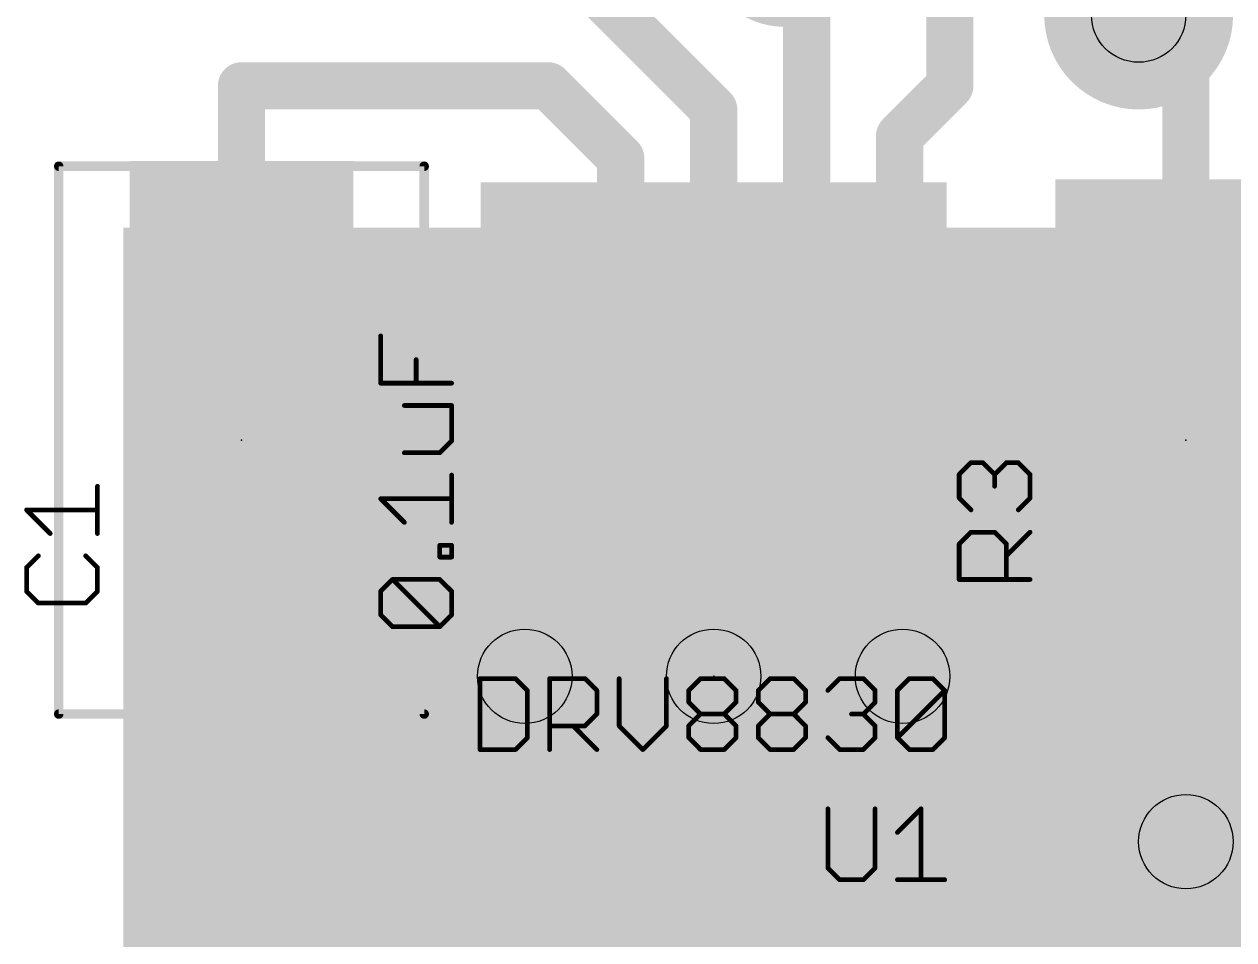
# Model space of a CAD drawing. Extents: x -98 to 26, y -2 to 26.
# Drawn here: x 12.8 to 19.31, y 10.01 to 14.94 of the extents above; entities that cross this region are included whole.
import ezdxf

# ---------------------------------------------------------------- set-up
doc = ezdxf.new("R2010")
doc.units = 0
for name, color, linetype in [('1', 12, 'CONTINUOUS'), ('16', 132, 'CONTINUOUS'), ('18', 110, 'CONTINUOUS'), ('21', 53, 'CONTINUOUS'), ('23', 53, 'CONTINUOUS'), ('25', 253, 'CONTINUOUS'), ('27', 253, 'CONTINUOUS'), ('29', 253, 'CONTINUOUS'), ('30', 253, 'CONTINUOUS'), ('31', 253, 'CONTINUOUS'), ('39', 12, 'CONTINUOUS'), ('44', 253, 'CONTINUOUS'), ('51', 53, 'CONTINUOUS')]:
    doc.layers.add(name, color=color, linetype=linetype)

# ---------------------------------------------------------------- blocks, each defined once
blk = doc.blocks.new('RECT')
blk.add_solid([(-0.5, -0.5), (0.5, -0.5), (-0.5, 0.5), (0.5, 0.5)])
blk = doc.blocks.new('ROUNDV')
at = {"const_width": 0.5}
blk.add_lwpolyline([(0, -0.25, 1), (0, 0.25, 1), (0, -0.25)], format="xyb", dxfattribs=at)

msp = doc.modelspace()

# ---------------------------------------------------------------- linework, layer by layer
at = {"layer": '1', "const_width": 0.254}
for points in [[(17.78, 14.605), (17.78, 17.78)], [(16.51, 14.478), (15.24, 15.748)], [(17.01, 13.5395), (17.01, 15.232)], [(19.05, 14.732), (18.796, 14.986)], [(19.05, 13.6), (19.05, 14.732)], [(15.621, 14.605), (13.97, 14.605)], [(13.97, 14.605), (13.97, 13.55)], [(16.01, 14.216), (15.621, 14.605)], [(17.51, 14.335), (17.78, 14.605)], [(16.51, 13.5395), (16.51, 14.478)], [(17.51, 13.5395), (17.51, 14.335)], [(16.01, 13.5395), (16.01, 14.216)], [(15.51, 13.5395), (15.51, 12.286)], [(15.51, 12.286), (15.074, 11.85)], [(13.97, 11.85), (15.074, 11.85)], [(15.074, 11.85), (15.494, 11.43)], [(19.05, 11.8), (19.05, 10.541)]]:
    msp.add_lwpolyline(points, dxfattribs=at)
at = {"layer": '1', "const_width": 0.127}
for points in [[(18.8409, 15.0309, 1), (18.7511, 14.9411)], [(19.1135, 14.732, 1), (18.9865, 14.732)], [(19.0051, 14.6871, 1), (19.0949, 14.7769)], [(13.97, 14.6685, 1), (13.97, 14.5415)], [(14.0335, 14.605, 1), (13.9065, 14.605)], [(15.6659, 14.6499, 1), (15.5761, 14.5601)], [(15.621, 14.5415, 1), (15.621, 14.6685)], [(17.8249, 14.5601, 1), (17.7351, 14.6499)], [(17.7165, 14.605, 1), (17.8435, 14.605)], [(16.5735, 14.478, 1), (16.4465, 14.478)], [(16.4651, 14.4331, 1), (16.5549, 14.5229)], [(17.5735, 14.335, 1), (17.4465, 14.335)], [(17.4651, 14.3799, 1), (17.5549, 14.2901)], [(16.0735, 14.216, 1), (15.9465, 14.216)], [(15.9651, 14.1711, 1), (16.0549, 14.2609)], [(15.5735, 13.5395, 1), (15.4465, 13.5395)], [(13.9065, 13.55, 1), (14.0335, 13.55)], [(15.9465, 13.5395, 1), (16.0735, 13.5395)], [(16.4465, 13.5395, 1), (16.5735, 13.5395)], [(16.9465, 13.5395, 1), (17.0735, 13.5395)], [(17.4465, 13.5395, 1), (17.5735, 13.5395)], [(18.9865, 13.6, 1), (19.1135, 13.6)], [(15.5549, 12.2411, 1), (15.4651, 12.3309)], [(15.4465, 12.286, 1), (15.5735, 12.286)], [(13.97, 11.9135, 1), (13.97, 11.7865)], [(15.1189, 11.8949, 1), (15.0291, 11.8051)], [(15.074, 11.7865, 1), (15.074, 11.9135)], [(15.0291, 11.8949, 1), (15.1189, 11.8051)], [(19.1135, 11.8, 1), (18.9865, 11.8)], [(15.4491, 11.3851, 1), (15.5389, 11.4749)], [(18.9865, 10.541, 1), (19.1135, 10.541)]]:
    msp.add_lwpolyline(points, format="xyb", dxfattribs=at)
at = {"layer": '16', "const_width": 0.254}
msp.add_lwpolyline([(18.415, 15.367), (18.796, 14.986)], dxfattribs=at)
at = {"layer": '16', "const_width": 0.127}
msp.add_lwpolyline([(18.7511, 14.9411, 1), (18.8409, 15.0309)], format="xyb", dxfattribs=at)
at = {"layer": '21'}
for points, const_width in [([(18.0594, 13.3545, 1), (18.0594, 13.4679, 1), (18.0594, 13.3545)], 0.127), ([(18.4881, 13, 1), (18.4119, 13)], 0.0762), ([(13.9395, 12.8397, 1), (13.9395, 12.5603)], 0.2794), ([(14.0005, 12.5603, 1), (14.0005, 12.8397)], 0.2794), ([(14.891, 12.93, 1), (14.8275, 12.93)], 0.0635), ([(18.1926, 12.93, 1), (18.1291, 12.93)], 0.0635), ([(18.4119, 12.4, 1), (18.4881, 12.4)], 0.0762)]:
    msp.add_lwpolyline(points, format="xyb", dxfattribs=dict(at, const_width=const_width))
for points, const_width in [([(18.45, 12.4), (18.45, 13)], 0.1524), ([(13.9395, 12.7), (14.0005, 12.7)], 0.5588), ([(14.8592, 9.93), (14.8592, 12.93)], 0.127), ([(18.1608, 9.93), (18.1608, 12.93)], 0.127)]:
    msp.add_lwpolyline(points, dxfattribs=dict(at, const_width=const_width))
at = {"layer": '23'}
for p in [(13.97, 12.7), (19.05, 12.7), (16.51, 11.43)]:
    msp.add_point(p, dxfattribs=at)
at = {"layer": '25', "const_width": 0.0254}
for points in [[(17.8305, 12.5156), (17.894, 12.5791)], [(17.894, 12.5791), (17.9576, 12.5791)], [(17.9576, 12.5791), (18.0211, 12.5156)], [(18.0211, 12.5156), (18.0847, 12.5791)], [(18.0847, 12.5791), (18.1482, 12.5791)], [(18.1482, 12.5791), (18.2118, 12.5156)], [(17.8305, 12.3885), (17.8305, 12.5156)], [(18.0211, 12.5156), (18.0211, 12.452)], [(18.2118, 12.5156), (18.2118, 12.3885)], [(13.1953, 12.1979), (13.1953, 12.4521)], [(17.894, 12.3249), (17.8305, 12.3885)], [(18.2118, 12.3885), (18.1482, 12.3249)], [(12.9411, 12.1979), (12.814, 12.325)], [(12.814, 12.325), (13.1953, 12.325)], [(17.8305, 12.1414), (17.894, 12.2049)], [(17.894, 12.2049), (18.0211, 12.2049)], [(18.0211, 12.2049), (18.0847, 12.1414)], [(18.0847, 12.0778), (18.2118, 12.2049)], [(17.8305, 11.9507), (17.8305, 12.1414)], [(18.0847, 12.1414), (18.0847, 11.9507)], [(12.8775, 12.0779), (12.814, 12.0144)], [(13.1953, 12.0144), (13.1317, 12.0779)], [(12.814, 12.0144), (12.814, 11.8873)], [(13.1953, 11.8873), (13.1953, 12.0144)], [(18.2118, 11.9507), (17.8305, 11.9507)], [(12.814, 11.8873), (12.8775, 11.8237)], [(13.1317, 11.8237), (13.1953, 11.8873)], [(12.8775, 11.8237), (13.1317, 11.8237)], [(17.1243, 10.7176), (17.1243, 10.3999)], [(17.3785, 10.3999), (17.3785, 10.7176)], [(17.4985, 10.5905), (17.6256, 10.7176)], [(17.6256, 10.7176), (17.6256, 10.3363)], [(17.1243, 10.3999), (17.1878, 10.3363)], [(17.3149, 10.3363), (17.3785, 10.3999)], [(17.1878, 10.3363), (17.3149, 10.3363)], [(17.4985, 10.3363), (17.7527, 10.3363)]]:
    msp.add_lwpolyline(points, dxfattribs=at)
at = {"layer": '25', "const_width": 0.0127}
for points in [[(17.894, 12.5855, 1), (17.894, 12.5728)], [(17.8985, 12.5746, 1), (17.8895, 12.5836)], [(17.9621, 12.5836, 1), (17.9531, 12.5746)], [(17.9576, 12.5728, 1), (17.9576, 12.5855)], [(18.0847, 12.5855, 1), (18.0847, 12.5728)], [(18.0892, 12.5746, 1), (18.0802, 12.5836)], [(18.1527, 12.5836, 1), (18.1438, 12.5746)], [(18.1482, 12.5728, 1), (18.1482, 12.5855)], [(17.8368, 12.5156, 1), (17.8241, 12.5156)], [(17.826, 12.5201, 1), (17.835, 12.5111)], [(18.0275, 12.5156, 1), (18.0148, 12.5156)], [(18.0166, 12.5201, 1), (18.0256, 12.5111)], [(18.0166, 12.5111, 1), (18.0256, 12.5201)], [(18.2182, 12.5156, 1), (18.2054, 12.5156)], [(18.2073, 12.5111, 1), (18.2163, 12.5201)], [(13.2017, 12.4521, 1), (13.189, 12.4521)], [(18.0148, 12.452, 1), (18.0275, 12.452)], [(17.835, 12.3929, 1), (17.826, 12.384)], [(17.8241, 12.3885, 1), (17.8368, 12.3885)], [(18.2054, 12.3885, 1), (18.2182, 12.3885)], [(18.2163, 12.384, 1), (18.2073, 12.3929)], [(12.814, 12.3314, 1), (12.814, 12.3187)], [(12.8185, 12.3295, 1), (12.8095, 12.3205)], [(13.1953, 12.3187, 1), (13.1953, 12.3314)], [(17.8895, 12.3204, 1), (17.8985, 12.3294)], [(18.1438, 12.3294, 1), (18.1527, 12.3204)], [(12.9366, 12.1934, 1), (12.9456, 12.2024)], [(13.189, 12.1979, 1), (13.2017, 12.1979)], [(17.894, 12.2113, 1), (17.894, 12.1986)], [(17.8985, 12.2004, 1), (17.8895, 12.2094)], [(18.0256, 12.2094, 1), (18.0166, 12.2004)], [(18.0211, 12.1986, 1), (18.0211, 12.2113)], [(18.2163, 12.2004, 1), (18.2073, 12.2094)], [(17.8368, 12.1414, 1), (17.8241, 12.1414)], [(17.826, 12.1459, 1), (17.835, 12.1369)], [(18.091, 12.1414, 1), (18.0783, 12.1414)], [(18.0802, 12.1369, 1), (18.0892, 12.1459)], [(12.882, 12.0734, 1), (12.873, 12.0824)], [(13.1362, 12.0824, 1), (13.1273, 12.0734)], [(18.0802, 12.0823, 1), (18.0892, 12.0733)], [(12.8203, 12.0144, 1), (12.8076, 12.0144)], [(12.8095, 12.0189, 1), (12.8185, 12.0099)], [(13.2017, 12.0144, 1), (13.189, 12.0144)], [(13.1908, 12.0099, 1), (13.1998, 12.0189)], [(17.8305, 11.9571, 1), (17.8305, 11.9444)], [(17.8241, 11.9507, 1), (17.8368, 11.9507)], [(18.0783, 11.9507, 1), (18.091, 11.9507)], [(18.2118, 11.9444, 1), (18.2118, 11.9571)], [(12.8185, 11.8917, 1), (12.8095, 11.8828)], [(12.8076, 11.8873, 1), (12.8203, 11.8873)], [(13.189, 11.8873, 1), (13.2017, 11.8873)], [(13.1998, 11.8828, 1), (13.1908, 11.8917)], [(12.8775, 11.83, 1), (12.8775, 11.8174)], [(12.873, 11.8192, 1), (12.882, 11.8282)], [(13.1273, 11.8282, 1), (13.1362, 11.8192)], [(13.1317, 11.8174, 1), (13.1317, 11.83)], [(17.1306, 10.7176, 1), (17.1179, 10.7176)], [(17.3849, 10.7176, 1), (17.3722, 10.7176)], [(17.6319, 10.7176, 1), (17.6192, 10.7176)], [(17.6301, 10.7131, 1), (17.6211, 10.7221)], [(17.494, 10.595, 1), (17.503, 10.586)], [(17.1288, 10.4043, 1), (17.1198, 10.3954)], [(17.383, 10.3954, 1), (17.374, 10.4043)], [(17.1179, 10.3999, 1), (17.1306, 10.3999)], [(17.1878, 10.3427, 1), (17.1878, 10.33)], [(17.1833, 10.3318, 1), (17.1923, 10.3408)], [(17.3105, 10.3408, 1), (17.3194, 10.3318)], [(17.3149, 10.33, 1), (17.3149, 10.3427)], [(17.3722, 10.3999, 1), (17.3849, 10.3999)], [(17.4985, 10.3427, 1), (17.4985, 10.33)], [(17.7527, 10.33, 1), (17.7527, 10.3427)], [(17.6192, 10.3363, 1), (17.6319, 10.3363)]]:
    msp.add_lwpolyline(points, format="xyb", dxfattribs=at)
at = {"layer": '27', "const_width": 0.0127}
for points in [[(14.7253, 13.2606, 1), (14.7126, 13.2606)], [(14.916, 13.1335, 1), (14.9033, 13.1335)], [(14.719, 13.0128, 1), (14.719, 13.0001)], [(15.1003, 13.0001, 1), (15.1003, 13.0128)], [(14.7126, 13.0064, 1), (14.7253, 13.0064)], [(14.9033, 13.0064, 1), (14.916, 13.0064)], [(14.8461, 12.8928, 1), (14.8461, 12.8801)], [(15.1067, 12.8864, 1), (15.094, 12.8864)], [(15.1003, 12.8801, 1), (15.1003, 12.8928)], [(15.094, 12.6958, 1), (15.1067, 12.6958)], [(15.1048, 12.6913, 1), (15.0958, 12.7003)], [(14.8461, 12.6386, 1), (14.8461, 12.6259)], [(15.0323, 12.6367, 1), (15.0412, 12.6277)], [(15.0367, 12.6259, 1), (15.0367, 12.6386)], [(15.1067, 12.5122, 1), (15.094, 12.5122)], [(14.719, 12.3915, 1), (14.719, 12.3788)], [(14.7235, 12.3896, 1), (14.7145, 12.3806)], [(15.1003, 12.3788, 1), (15.1003, 12.3915)], [(14.8416, 12.2535, 1), (14.8506, 12.2625)], [(15.094, 12.258, 1), (15.1067, 12.258)], [(15.0367, 12.1408, 1), (15.0367, 12.1281)], [(15.0431, 12.1345, 1), (15.0304, 12.1345)], [(15.1067, 12.1345, 1), (15.094, 12.1345)], [(15.1003, 12.1281, 1), (15.1003, 12.1408)], [(15.0367, 12.0773, 1), (15.0367, 12.0646)], [(15.0304, 12.0709, 1), (15.0431, 12.0709)], [(15.094, 12.0709, 1), (15.1067, 12.0709)], [(15.1003, 12.0646, 1), (15.1003, 12.0773)], [(14.7825, 11.9573, 1), (14.7825, 11.9446)], [(14.787, 11.9554, 1), (14.778, 11.9464)], [(14.787, 11.9464, 1), (14.778, 11.9554)], [(15.0412, 11.9554, 1), (15.0323, 11.9464)], [(15.0367, 11.9446, 1), (15.0367, 11.9573)], [(14.7253, 11.8874, 1), (14.7126, 11.8874)], [(14.7145, 11.8919, 1), (14.7235, 11.8829)], [(15.1067, 11.8874, 1), (15.094, 11.8874)], [(15.0958, 11.8829, 1), (15.1048, 11.8919)], [(14.7126, 11.7603, 1), (14.7253, 11.7603)], [(14.7235, 11.7647, 1), (14.7145, 11.7558)], [(15.094, 11.7603, 1), (15.1067, 11.7603)], [(15.1048, 11.7558, 1), (15.0958, 11.7647)], [(14.7825, 11.703, 1), (14.7825, 11.6904)], [(14.778, 11.6922, 1), (14.787, 11.7012)], [(15.0323, 11.7012, 1), (15.0412, 11.6922)], [(15.0323, 11.6922, 1), (15.0412, 11.7012)], [(15.0367, 11.6904, 1), (15.0367, 11.703)], [(15.2532, 11.424, 1), (15.2532, 11.4113)], [(15.2596, 11.4176, 1), (15.2469, 11.4176)], [(15.4484, 11.4221, 1), (15.4394, 11.4131)], [(15.4439, 11.4113, 1), (15.4439, 11.424)], [(15.6338, 11.4176, 1), (15.6211, 11.4176)], [(15.6275, 11.424, 1), (15.6275, 11.4113)], [(15.8226, 11.4221, 1), (15.8136, 11.4131)], [(15.8181, 11.4113, 1), (15.8181, 11.424)], [(16.008, 11.4176, 1), (15.9953, 11.4176)], [(16.2622, 11.4176, 1), (16.2495, 11.4176)], [(16.4394, 11.424, 1), (16.4394, 11.4113)], [(16.4439, 11.4131, 1), (16.4349, 11.4221)], [(16.571, 11.4221, 1), (16.562, 11.4131)], [(16.5665, 11.4113, 1), (16.5665, 11.424)], [(16.8136, 11.424, 1), (16.8136, 11.4113)], [(16.8181, 11.4131, 1), (16.8091, 11.4221)], [(16.9452, 11.4221, 1), (16.9362, 11.4131)], [(16.9407, 11.4113, 1), (16.9407, 11.424)], [(17.1878, 11.424, 1), (17.1878, 11.4113)], [(17.1923, 11.4131, 1), (17.1833, 11.4221)], [(17.3194, 11.4221, 1), (17.3105, 11.4131)], [(17.3149, 11.4113, 1), (17.3149, 11.424)], [(17.562, 11.424, 1), (17.562, 11.4113)], [(17.5665, 11.4131, 1), (17.5575, 11.4221)], [(17.6936, 11.4221, 1), (17.6847, 11.4131)], [(17.6891, 11.4113, 1), (17.6891, 11.424)], [(15.5138, 11.3541, 1), (15.5011, 11.3541)], [(15.503, 11.3496, 1), (15.512, 11.3586)], [(15.888, 11.3541, 1), (15.8753, 11.3541)], [(15.8772, 11.3496, 1), (15.8862, 11.3586)], [(16.3822, 11.3541, 1), (16.3695, 11.3541)], [(16.3714, 11.3586, 1), (16.3804, 11.3496)], [(16.6364, 11.3541, 1), (16.6237, 11.3541)], [(16.6256, 11.3496, 1), (16.6346, 11.3586)], [(16.7564, 11.3541, 1), (16.7437, 11.3541)], [(16.7456, 11.3586, 1), (16.7546, 11.3496)], [(17.0106, 11.3541, 1), (16.9979, 11.3541)], [(16.9998, 11.3496, 1), (17.0088, 11.3586)], [(17.1198, 11.3586, 1), (17.1288, 11.3496)], [(17.3848, 11.3541, 1), (17.3721, 11.3541)], [(17.374, 11.3496, 1), (17.383, 11.3586)], [(17.5048, 11.3541, 1), (17.4921, 11.3541)], [(17.494, 11.3586, 1), (17.503, 11.3496)], [(17.7591, 11.3541, 1), (17.7463, 11.3541)], [(17.7572, 11.3496, 1), (17.7482, 11.3586)], [(17.7482, 11.3496, 1), (17.7572, 11.3586)], [(16.3695, 11.2905, 1), (16.3822, 11.2905)], [(16.3804, 11.295, 1), (16.3714, 11.286)], [(16.6237, 11.2905, 1), (16.6364, 11.2905)], [(16.6346, 11.286, 1), (16.6256, 11.295)], [(16.7546, 11.295, 1), (16.7456, 11.286)], [(16.7437, 11.2905, 1), (16.7564, 11.2905)], [(16.9979, 11.2905, 1), (17.0106, 11.2905)], [(17.0088, 11.286, 1), (16.9998, 11.295)], [(17.3721, 11.2905, 1), (17.3848, 11.2905)], [(17.383, 11.286, 1), (17.374, 11.295)], [(15.8753, 11.227, 1), (15.888, 11.227)], [(15.8862, 11.2225, 1), (15.8772, 11.2315)], [(16.4394, 11.2333, 1), (16.4394, 11.2206)], [(16.4439, 11.2225, 1), (16.4349, 11.2315)], [(16.4349, 11.2225, 1), (16.4439, 11.2315)], [(16.571, 11.2315, 1), (16.562, 11.2225)], [(16.562, 11.2315, 1), (16.571, 11.2225)], [(16.5665, 11.2206, 1), (16.5665, 11.2333)], [(16.8136, 11.2333, 1), (16.8136, 11.2206)], [(16.8181, 11.2225, 1), (16.8091, 11.2315)], [(16.8091, 11.2225, 1), (16.8181, 11.2315)], [(16.9452, 11.2315, 1), (16.9362, 11.2225)], [(16.9362, 11.2315, 1), (16.9452, 11.2225)], [(16.9407, 11.2206, 1), (16.9407, 11.2333)], [(17.2514, 11.2333, 1), (17.2514, 11.2206)], [(17.3194, 11.2315, 1), (17.3105, 11.2225)], [(17.3105, 11.2315, 1), (17.3194, 11.2225)], [(17.3149, 11.2206, 1), (17.3149, 11.2333)], [(15.6275, 11.1698, 1), (15.6275, 11.1571)], [(15.759, 11.1679, 1), (15.7501, 11.1589)], [(15.8136, 11.1679, 1), (15.8226, 11.1589)], [(15.8181, 11.1571, 1), (15.8181, 11.1698)], [(15.9953, 11.1634, 1), (16.008, 11.1634)], [(16.0061, 11.1679, 1), (15.9972, 11.1589)], [(16.2495, 11.1634, 1), (16.2622, 11.1634)], [(16.2604, 11.1589, 1), (16.2514, 11.1679)], [(16.3822, 11.1634, 1), (16.3695, 11.1634)], [(16.3714, 11.1679, 1), (16.3804, 11.1589)], [(16.6364, 11.1634, 1), (16.6237, 11.1634)], [(16.6256, 11.1589, 1), (16.6346, 11.1679)], [(16.7564, 11.1634, 1), (16.7437, 11.1634)], [(16.7456, 11.1679, 1), (16.7546, 11.1589)], [(17.0106, 11.1634, 1), (16.9979, 11.1634)], [(16.9998, 11.1589, 1), (17.0088, 11.1679)], [(17.3848, 11.1634, 1), (17.3721, 11.1634)], [(17.374, 11.1589, 1), (17.383, 11.1679)], [(15.5011, 11.0999, 1), (15.5138, 11.0999)], [(15.512, 11.0954, 1), (15.503, 11.1043)], [(16.3695, 11.0999, 1), (16.3822, 11.0999)], [(16.3804, 11.1043, 1), (16.3714, 11.0954)], [(16.6237, 11.0999, 1), (16.6364, 11.0999)], [(16.6346, 11.0954, 1), (16.6256, 11.1043)], [(16.7546, 11.1043, 1), (16.7456, 11.0954)], [(16.7437, 11.0999, 1), (16.7564, 11.0999)], [(16.9979, 11.0999, 1), (17.0106, 11.0999)], [(17.0088, 11.0954, 1), (16.9998, 11.1043)], [(17.1288, 11.1043, 1), (17.1198, 11.0954)], [(17.3721, 11.0999, 1), (17.3848, 11.0999)], [(17.383, 11.0954, 1), (17.374, 11.1043)], [(17.4921, 11.0999, 1), (17.5048, 11.0999)], [(17.503, 11.1043, 1), (17.494, 11.0954)], [(17.494, 11.1043, 1), (17.503, 11.0954)], [(17.7463, 11.0999, 1), (17.7591, 11.0999)], [(17.7572, 11.0954, 1), (17.7482, 11.1043)], [(15.2532, 11.0427, 1), (15.2532, 11.03)], [(15.2469, 11.0363, 1), (15.2596, 11.0363)], [(15.4394, 11.0408, 1), (15.4484, 11.0318)], [(15.4439, 11.03, 1), (15.4439, 11.0427)], [(15.6211, 11.0363, 1), (15.6338, 11.0363)], [(15.8772, 11.0318, 1), (15.8862, 11.0408)], [(16.1243, 11.0408, 1), (16.1333, 11.0318)], [(16.1243, 11.0318, 1), (16.1333, 11.0408)], [(16.4394, 11.0427, 1), (16.4394, 11.03)], [(16.4349, 11.0318, 1), (16.4439, 11.0408)], [(16.562, 11.0408, 1), (16.571, 11.0318)], [(16.5665, 11.03, 1), (16.5665, 11.0427)], [(16.8136, 11.0427, 1), (16.8136, 11.03)], [(16.8091, 11.0318, 1), (16.8181, 11.0408)], [(16.9362, 11.0408, 1), (16.9452, 11.0318)], [(16.9407, 11.03, 1), (16.9407, 11.0427)], [(17.1878, 11.0427, 1), (17.1878, 11.03)], [(17.1833, 11.0318, 1), (17.1923, 11.0408)], [(17.3105, 11.0408, 1), (17.3194, 11.0318)], [(17.3149, 11.03, 1), (17.3149, 11.0427)], [(17.562, 11.0427, 1), (17.562, 11.03)], [(17.5575, 11.0318, 1), (17.5665, 11.0408)], [(17.6847, 11.0408, 1), (17.6936, 11.0318)], [(17.6891, 11.03, 1), (17.6891, 11.0427)]]:
    msp.add_lwpolyline(points, format="xyb", dxfattribs=at)
at = {"layer": '27', "const_width": 0.0254}
for points in [[(14.719, 13.0064), (14.719, 13.2606)], [(14.9096, 13.0064), (14.9096, 13.1335)], [(15.1003, 13.0064), (14.719, 13.0064)], [(15.1003, 12.8864), (14.8461, 12.8864)], [(15.1003, 12.6958), (15.1003, 12.8864)], [(15.0367, 12.6322), (15.1003, 12.6958)], [(14.8461, 12.6322), (15.0367, 12.6322)], [(15.1003, 12.258), (15.1003, 12.5122)], [(14.8461, 12.258), (14.719, 12.3851)], [(14.719, 12.3851), (15.1003, 12.3851)], [(15.0367, 12.0709), (15.0367, 12.1345)], [(15.0367, 12.1345), (15.1003, 12.1345)], [(15.1003, 12.1345), (15.1003, 12.0709)], [(15.1003, 12.0709), (15.0367, 12.0709)], [(14.719, 11.8874), (14.7825, 11.9509)], [(14.7825, 11.9509), (15.0367, 11.9509)], [(15.0367, 11.6967), (14.7825, 11.9509)], [(15.0367, 11.9509), (15.1003, 11.8874)], [(14.719, 11.7603), (14.719, 11.8874)], [(15.1003, 11.8874), (15.1003, 11.7603)], [(14.7825, 11.6967), (14.719, 11.7603)], [(15.1003, 11.7603), (15.0367, 11.6967)], [(15.0367, 11.6967), (14.7825, 11.6967)], [(15.2532, 11.4176), (15.2532, 11.0363)], [(15.4439, 11.4176), (15.2532, 11.4176)], [(15.5075, 11.3541), (15.4439, 11.4176)], [(15.6275, 11.0363), (15.6275, 11.4176)], [(15.6275, 11.4176), (15.8181, 11.4176)], [(15.8181, 11.4176), (15.8817, 11.3541)], [(16.0017, 11.4176), (16.0017, 11.1634)], [(16.2559, 11.1634), (16.2559, 11.4176)], [(16.3759, 11.3541), (16.4394, 11.4176)], [(16.4394, 11.4176), (16.5665, 11.4176)], [(16.5665, 11.4176), (16.6301, 11.3541)], [(16.7501, 11.3541), (16.8136, 11.4176)], [(16.8136, 11.4176), (16.9407, 11.4176)], [(16.9407, 11.4176), (17.0043, 11.3541)], [(17.1243, 11.3541), (17.1878, 11.4176)], [(17.1878, 11.4176), (17.3149, 11.4176)], [(17.3149, 11.4176), (17.3785, 11.3541)], [(17.4985, 11.3541), (17.562, 11.4176)], [(17.562, 11.4176), (17.6891, 11.4176)], [(17.6891, 11.4176), (17.7527, 11.3541)], [(15.5075, 11.0999), (15.5075, 11.3541)], [(15.8817, 11.3541), (15.8817, 11.227)], [(16.3759, 11.2905), (16.3759, 11.3541)], [(16.6301, 11.3541), (16.6301, 11.2905)], [(16.7501, 11.2905), (16.7501, 11.3541)], [(17.0043, 11.3541), (17.0043, 11.2905)], [(17.3785, 11.3541), (17.3785, 11.2905)], [(17.4985, 11.0999), (17.4985, 11.3541)], [(17.4985, 11.0999), (17.7527, 11.3541)], [(17.7527, 11.3541), (17.7527, 11.0999)], [(16.4394, 11.227), (16.3759, 11.2905)], [(16.6301, 11.2905), (16.5665, 11.227)], [(16.8136, 11.227), (16.7501, 11.2905)], [(17.0043, 11.2905), (16.9407, 11.227)], [(17.3785, 11.2905), (17.3149, 11.227)], [(15.8817, 11.227), (15.8181, 11.1634)], [(16.3759, 11.1634), (16.4394, 11.227)], [(16.4394, 11.227), (16.5665, 11.227)], [(16.5665, 11.227), (16.6301, 11.1634)], [(16.7501, 11.1634), (16.8136, 11.227)], [(16.8136, 11.227), (16.9407, 11.227)], [(16.9407, 11.227), (17.0043, 11.1634)], [(17.3149, 11.227), (17.2514, 11.227)], [(17.3149, 11.227), (17.3785, 11.1634)], [(15.8181, 11.1634), (15.6275, 11.1634)], [(15.7546, 11.1634), (15.8817, 11.0363)], [(16.0017, 11.1634), (16.1288, 11.0363)], [(16.1288, 11.0363), (16.2559, 11.1634)], [(16.3759, 11.0999), (16.3759, 11.1634)], [(16.6301, 11.1634), (16.6301, 11.0999)], [(16.7501, 11.0999), (16.7501, 11.1634)], [(17.0043, 11.1634), (17.0043, 11.0999)], [(17.3785, 11.1634), (17.3785, 11.0999)], [(15.4439, 11.0363), (15.5075, 11.0999)], [(16.4394, 11.0363), (16.3759, 11.0999)], [(16.6301, 11.0999), (16.5665, 11.0363)], [(16.8136, 11.0363), (16.7501, 11.0999)], [(17.0043, 11.0999), (16.9407, 11.0363)], [(17.1878, 11.0363), (17.1243, 11.0999)], [(17.3785, 11.0999), (17.3149, 11.0363)], [(17.562, 11.0363), (17.4985, 11.0999)], [(17.7527, 11.0999), (17.6891, 11.0363)], [(15.2532, 11.0363), (15.4439, 11.0363)], [(16.5665, 11.0363), (16.4394, 11.0363)], [(16.9407, 11.0363), (16.8136, 11.0363)], [(17.3149, 11.0363), (17.1878, 11.0363)], [(17.6891, 11.0363), (17.562, 11.0363)]]:
    msp.add_lwpolyline(points, dxfattribs=at)
at = {"layer": '39', "const_width": 0.0508}
for points in [[(12.987, 11.227), (12.987, 14.173)], [(12.987, 14.173), (14.953, 14.173)], [(14.953, 14.173), (14.953, 11.227)], [(14.953, 11.227), (12.987, 11.227)]]:
    msp.add_lwpolyline(points, dxfattribs=at)
at = {"layer": '39', "const_width": 0.0254}
for points in [[(12.9997, 14.173, 1), (12.9743, 14.173)], [(12.987, 14.1857, 1), (12.987, 14.1603)], [(14.9657, 14.173, 1), (14.9403, 14.173)], [(14.953, 14.1603, 1), (14.953, 14.1857)], [(12.987, 11.2397, 1), (12.987, 11.2143)], [(12.9743, 11.227, 1), (12.9997, 11.227)], [(14.9403, 11.227, 1), (14.9657, 11.227)], [(14.953, 11.2143, 1), (14.953, 11.2397)]]:
    msp.add_lwpolyline(points, format="xyb", dxfattribs=at)
at = {"layer": '44'}
for centre in [(18.796, 14.986), (15.494, 11.43), (16.51, 11.43), (17.526, 11.43), (19.05, 10.541)]:
    msp.add_circle(centre, 0.254, dxfattribs=at)
at = {"layer": '51'}
for points, const_width in [([(13.538, 12.344), (13.538, 13.056)], 0.1016), ([(14.389, 12.344), (14.389, 13.056)], 0.1016), ([(18.01, 12.93), (15.01, 12.93)], 0.127), ([(15.01, 12.93), (15.01, 9.93)], 0.127), ([(18.01, 9.93), (18.01, 12.93)], 0.127)]:
    msp.add_lwpolyline(points, dxfattribs=dict(at, const_width=const_width))
for points, const_width in [([(13.5634, 13.056, 1), (13.5126, 13.056)], 0.0508), ([(14.4144, 13.056, 1), (14.3636, 13.056)], 0.0508), ([(15.01, 12.9618, 1), (15.01, 12.8983)], 0.0635), ([(15.0418, 12.93, 1), (14.9783, 12.93)], 0.0635), ([(18.0418, 12.93, 1), (17.9783, 12.93)], 0.0635), ([(18.01, 12.8983, 1), (18.01, 12.9618)], 0.0635), ([(17.31, 11.93, 1), (17.31, 12.53, 1), (17.31, 11.93)], 0.127), ([(13.5126, 12.344, 1), (13.5634, 12.344)], 0.0508), ([(14.3636, 12.344, 1), (14.4144, 12.344)], 0.0508)]:
    msp.add_lwpolyline(points, format="xyb", dxfattribs=dict(at, const_width=const_width))

# ---------------------------------------------------------------- block references
at = {"layer": '1', "xscale": 1.1, "rotation": 90}
for p in [(13.97, 13.55), (13.97, 11.85)]:
    msp.add_blockref('RECT', p, dxfattribs=at)
at = {"layer": '1'}
for p, xscale, yscale, rotation in [((19.05, 13.6), 0.8, 1.2, 90), ((15.51, 13.5395), 0.305, 0.889, 180), ((16.01, 13.5395), 0.305, 0.889, 180), ((16.51, 13.5395), 0.305, 0.889, 180), ((17.01, 13.5395), 0.305, 0.889, 180), ((17.51, 13.5395), 0.305, 0.889, 180), ((16.51, 11.43), 2.794, 2.083, 180), ((19.05, 11.8), 0.8, 1.2, 90)]:
    msp.add_blockref('RECT', p, dxfattribs=dict(at, xscale=xscale, yscale=yscale, rotation=rotation))
at = {"layer": '18'}
for p, xscale, yscale in [((16.891, 15.367), 0.889, 0.889), ((16.891, 15.367), 0.889, 0.889), ((18.796, 14.986), 1.016, 1.016), ((18.796, 14.986), 1.016, 1.016), ((15.494, 11.43), 1.016, 1.016), ((15.494, 11.43), 1.016, 1.016), ((16.51, 11.43), 1.016, 1.016), ((16.51, 11.43), 1.016, 1.016), ((17.526, 11.43), 1.016, 1.016), ((17.526, 11.43), 1.016, 1.016), ((19.05, 10.541), 1.016, 1.016), ((19.05, 10.541), 1.016, 1.016)]:
    msp.add_blockref('ROUNDV', p, dxfattribs=dict(at, xscale=xscale, yscale=yscale))
at = {"layer": '29'}
for p, xscale, yscale, rotation in [((13.97, 13.55), 1.3032, 1.2032, 90), ((15.51, 13.5395), 0.5082, 1.0922, 180), ((16.01, 13.5395), 0.5082, 1.0922, 180), ((16.51, 13.5395), 0.5082, 1.0922, 180), ((17.01, 13.5395), 0.5082, 1.0922, 180), ((17.51, 13.5395), 0.5082, 1.0922, 180), ((19.05, 13.6), 1.0032, 1.4032, 90), ((16.51, 11.43), 2.9972, 2.2862, 180), ((13.97, 11.85), 1.3032, 1.2032, 90), ((19.05, 11.8), 1.0032, 1.4032, 90)]:
    msp.add_blockref('RECT', p, dxfattribs=dict(at, xscale=xscale, yscale=yscale, rotation=rotation))
at = {"layer": '30', "xscale": 4.826, "yscale": 6.35, "rotation": 90}
msp.add_blockref('RECT', (16.51, 11.43), dxfattribs=at)
at = {"layer": '31', "xscale": 1.1, "rotation": 90}
for p in [(13.97, 13.55), (13.97, 11.85)]:
    msp.add_blockref('RECT', p, dxfattribs=at)
at = {"layer": '31'}
for p, xscale, yscale, rotation in [((19.05, 13.6), 0.8, 1.2, 90), ((15.51, 13.5395), 0.305, 0.889, 180), ((16.01, 13.5395), 0.305, 0.889, 180), ((16.51, 13.5395), 0.305, 0.889, 180), ((17.01, 13.5395), 0.305, 0.889, 180), ((17.51, 13.5395), 0.305, 0.889, 180), ((19.05, 11.8), 0.8, 1.2, 90), ((16.51, 11.4554), 1.8288, 1.1684, 180)]:
    msp.add_blockref('RECT', p, dxfattribs=dict(at, xscale=xscale, yscale=yscale, rotation=rotation))
at = {"layer": '51'}
for p, xscale, yscale, rotation in [((15.51, 13.455), 0.2, 0.85, 180), ((16.01, 13.455), 0.2, 0.85, 180), ((16.51, 13.455), 0.2, 0.85, 180), ((17.01, 13.455), 0.2, 0.85, 180), ((17.51, 13.455), 0.2, 0.85, 180), ((13.9649, 13.2803), 0.5001, 0.95, 90), ((13.9649, 12.1119), 0.5001, 0.95, 90)]:
    msp.add_blockref('RECT', p, dxfattribs=dict(at, xscale=xscale, yscale=yscale, rotation=rotation))

doc.saveas('drawing.dxf')
